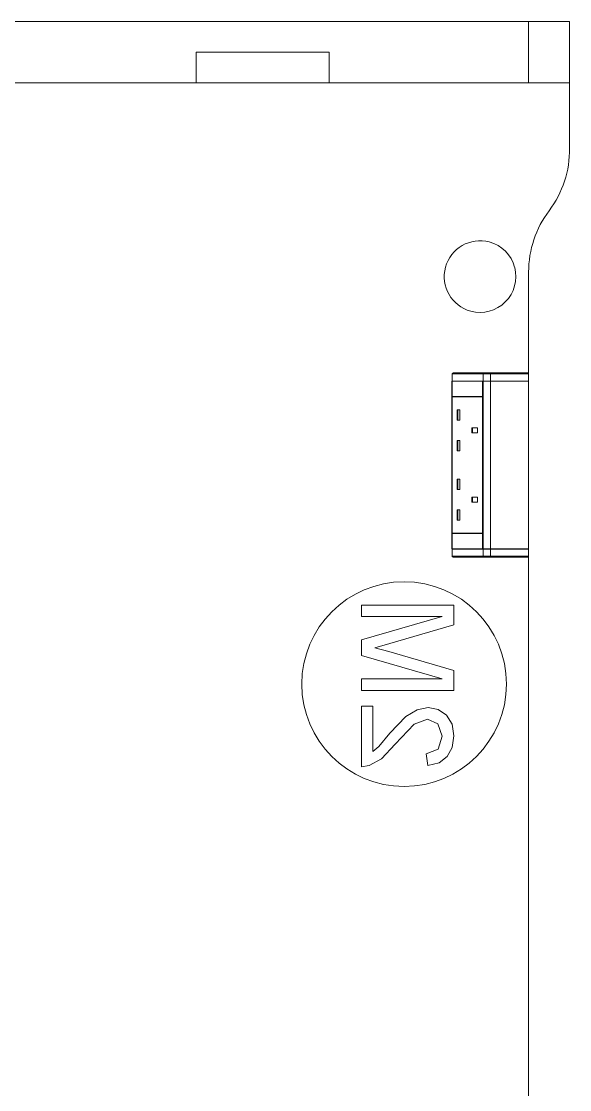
# Model space of a CAD drawing. Header units: millimetres. Extents: x 155927 to 317870, y -36033 to 97293.
# Drawn here: x 177703 to 178239, y 9941 to 10985 of the extents above; entities that cross this region are included whole.
import ezdxf

# ---------------------------------------------------------------- set-up
doc = ezdxf.new("R2010")
doc.units = ezdxf.units.MM
doc.header["$MEASUREMENT"] = 0
doc.layers.add('I-FURN', color=8, linetype='CONTINUOUS', lineweight=9)

msp = doc.modelspace()

# ---------------------------------------------------------------- linework, layer by layer
at = {"layer": 'I-FURN'}
for p, q in [((177438.8, 10984.7), (178238.8, 10984.7)), ((178238.8, 10984.7), (177438.8, 10984.7)), ((177438.8, 10984.7), (178238.8, 10984.7)), ((178198.8, 10984.7), (177478.8, 10984.7)), ((178238.8, 10984.7), (178198.8, 10984.7)), ((178198.8, 10984.7), (178198.8, 10924.7)), ((178198.8, 10984.7), (178198.8, 10924.7)), ((178238.8, 10984.7), (178238.8, 10924.7)), ((178238.8, 10984.7), (178238.8, 10924.7)), ((178238.8, 10860.8), (178238.8, 10984.7)), ((178238.8, 10984.7), (178238.8, 10860.8)), ((177873.8, 10954.7), (178003.8, 10954.7)), ((178003.8, 10954.7), (177873.8, 10954.7)), ((177873.8, 10954.7), (177873.8, 10924.7)), ((177873.8, 10924.7), (177873.8, 10954.7)), ((178003.8, 10954.7), (178003.8, 10924.7)), ((178003.8, 10954.7), (178003.8, 10924.7)), ((177873.8, 10924.7), (177438.8, 10924.7)), ((177478.8, 10924.7), (178198.8, 10924.7)), ((178003.8, 10924.7), (177873.8, 10924.7)), ((178238.8, 10924.7), (178003.8, 10924.7)), ((178198.8, 10924.7), (178238.8, 10924.7)), ((178198.8, 10640.1), (178198.8, 10739.7)), ((178198.8, 10739.7), (178198.8, 10640.1)), ((178124, 10640.1), (178124, 10633.1)), ((178124, 10640.1), (178124.2, 10640.1)), ((178124, 10640.1), (178124, 10633.1)), ((178124, 10633.1), (178124, 10640.1)), ((178124.2, 10640.1), (178154.5, 10640.1)), ((178124.2, 10640.1), (178124.2, 10633.1)), ((178124.3, 10640.9), (178124.4, 10640.9)), ((178155.3, 10641.1), (178125, 10641.1)), ((178155.3, 10641.1), (178125, 10641.1)), ((178154.5, 10640.1), (178161.4, 10640.1)), ((178154.5, 10640.1), (178154.5, 10633.1)), ((178155.3, 10641.1), (178193.8, 10641.1)), ((178160.8, 10641.1), (178155.3, 10641.1)), ((178197.8, 10641.1), (178160.8, 10641.1)), ((178161.4, 10640.1), (178198.8, 10640.1)), ((178161.4, 10640.1), (178161.4, 10633.1)), ((178193.8, 10641.1), (178193.8, 10640.1)), ((178193.8, 10641.1), (178197.8, 10641.1)), ((178198.8, 10633.1), (178198.8, 10640.1)), ((178198.8, 10640.1), (178198.8, 10633.1)), ((178123.8, 10618.1), (178123.8, 10633.1)), ((178123.8, 10633.1), (178153.6, 10633.1)), ((178124, 10633.1), (178124.2, 10633.1)), ((178124, 10633), (178124, 10469.1)), ((178124.2, 10633.1), (178154.5, 10633.1)), ((178153.6, 10633.1), (178153.6, 10618.1)), ((178153.8, 10618.1), (178153.8, 10633)), ((178153.8, 10633), (178154.5, 10633)), ((178154.5, 10633.1), (178161.4, 10633.1)), ((178161.4, 10633), (178154.5, 10633)), ((178154.5, 10633), (178154.5, 10469.1)), ((178161.4, 10633.1), (178198.8, 10633.1)), ((178198.8, 10633), (178161.4, 10633)), ((178161.4, 10633), (178161.4, 10469.1)), ((178198.8, 10469.1), (178198.8, 10633)), ((178198.8, 10633), (178198.8, 10469.1)), ((178153.6, 10618.1), (178123.8, 10618.1)), ((178124.2, 10617.6), (178124.2, 10618.1)), ((178123.8, 10617.6), (178153.6, 10617.6)), ((178123.8, 10484.6), (178123.8, 10617.6)), ((178153.6, 10617.6), (178153.6, 10484.6)), ((178153.8, 10484.6), (178153.8, 10617.6)), ((178128.8, 10605), (178128.8, 10595)), ((178128.8, 10605), (178131.7, 10605)), ((178129.6, 10605), (178129.6, 10595)), ((178131.7, 10605), (178131.7, 10595)), ((178128.8, 10595), (178131.7, 10595)), ((178143.2, 10587.5), (178143.2, 10582.5)), ((178148.9, 10587.5), (178143.2, 10587.5)), ((178143.9, 10587.5), (178143.9, 10582.5)), ((178148.9, 10582.5), (178148.9, 10587.5)), ((178143.2, 10582.5), (178148.9, 10582.5)), ((178128.8, 10575), (178128.8, 10565)), ((178128.8, 10575), (178131.7, 10575)), ((178129.6, 10575), (178129.6, 10565)), ((178131.7, 10575), (178131.7, 10565)), ((178128.8, 10565), (178131.7, 10565)), ((178128.8, 10537.2), (178128.8, 10527.2)), ((178128.8, 10537.2), (178131.7, 10537.2)), ((178129.6, 10537.2), (178129.6, 10527.2)), ((178131.7, 10537.2), (178131.7, 10527.2)), ((178128.8, 10527.2), (178131.7, 10527.2)), ((178143.2, 10519.7), (178143.2, 10514.7)), ((178143.2, 10519.7), (178148.9, 10519.7)), ((178143.2, 10514.7), (178148.9, 10514.7)), ((178143.9, 10519.7), (178143.9, 10514.7)), ((178148.9, 10519.7), (178148.9, 10514.7)), ((178128.8, 10507.2), (178128.8, 10497.2)), ((178128.8, 10507.2), (178131.7, 10507.2)), ((178129.6, 10507.2), (178129.6, 10497.2)), ((178131.7, 10507.2), (178131.7, 10497.2)), ((178128.8, 10497.2), (178131.7, 10497.2)), ((178123.8, 10484.6), (178153.6, 10484.6)), ((178123.8, 10484.1), (178153.6, 10484.1)), ((178123.8, 10469.1), (178123.8, 10484.1)), ((178124.2, 10484.1), (178124.2, 10484.6)), ((178153.6, 10484.1), (178153.6, 10469.1)), ((178153.8, 10469.1), (178153.8, 10484.1)), ((178153.6, 10469.1), (178123.8, 10469.1)), ((178124, 10469), (178124, 10462)), ((178124.2, 10469), (178124, 10469)), ((178124, 10469), (178124, 10462)), ((178124, 10469), (178124, 10462)), ((178124.2, 10462), (178124, 10462)), ((178124.2, 10462), (178124.2, 10469)), ((178154.5, 10469), (178124.2, 10469)), ((178154.5, 10462), (178124.2, 10462)), ((178124.4, 10461.2), (178124.3, 10461.3)), ((178153.6, 10469.1), (178156.1, 10469.1)), ((178154.5, 10469.1), (178153.8, 10469.1)), ((178154.5, 10469.1), (178161.4, 10469.1)), ((178154.5, 10462), (178154.5, 10469)), ((178161.4, 10469), (178154.5, 10469)), ((178161.4, 10462), (178154.5, 10462)), ((178161.4, 10469.1), (178198.8, 10469.1)), ((178161.4, 10462), (178161.4, 10469)), ((178198.8, 10469), (178161.4, 10469)), ((178198.8, 10462), (178161.4, 10462)), ((178193.8, 10462), (178193.8, 10461)), ((178198.8, 10462), (178198.8, 10469)), ((178198.8, 10462), (178198.8, 10469)), ((178198.8, 9629.7), (178198.8, 10462)), ((178198.8, 10462), (178198.8, 9629.7)), ((178125, 10461), (178155.3, 10461)), ((178125, 10461), (178155.3, 10461)), ((178193.8, 10461), (178155.3, 10461)), ((178155.3, 10461), (178160.8, 10461)), ((178160.8, 10461), (178197.8, 10461)), ((178197.8, 10461), (178193.8, 10461)), ((178197.8, 10461), (178197.8, 10461)), ((178125.7, 10414.3), (178035.3, 10414.3)), ((178035.3, 10414.3), (178035.3, 10403)), ((178125.7, 10394.8), (178125.7, 10414.3)), ((178035.3, 10403), (178114.4, 10403)), ((178114.4, 10403), (178035.3, 10380.3)), ((178063.1, 10376.6), (178125.7, 10394.8)), ((178035.3, 10380.3), (178035.3, 10364.9)), ((178048.6, 10372.6), (178063.1, 10376.6)), ((178062, 10368.9), (178048.6, 10372.6)), ((178125.7, 10350.4), (178062, 10368.9)), ((178035.3, 10364.9), (178114.4, 10342.2)), ((178125.7, 10330.9), (178125.7, 10350.4)), ((178114.4, 10342.2), (178035.3, 10342.2)), ((178035.3, 10342.2), (178035.3, 10330.9)), ((178035.3, 10330.9), (178125.7, 10330.9)), ((178046.6, 10315.4), (178035.3, 10315.4)), ((178035.3, 10315.4), (178035.3, 10256.1)), ((178046.6, 10271), (178046.6, 10315.4)), ((178078.7, 10305.3), (178063.2, 10289.1)), ((178089.8, 10312), (178078.7, 10305.3)), ((178100.5, 10314), (178089.8, 10312)), ((178110.3, 10312.1), (178100.5, 10314)), ((178118.4, 10306.5), (178110.3, 10312.1)), ((178123.9, 10297.7), (178118.4, 10306.5)), ((178068.2, 10278.3), (178087, 10297.8)), ((178087, 10297.8), (178099.8, 10302.7)), ((178099.8, 10302.7), (178110.2, 10298.1)), ((178110.2, 10298.1), (178114.4, 10286.1)), ((178125.7, 10286.3), (178123.9, 10297.7)), ((178063.2, 10289.1), (178052.3, 10276.1)), ((178114.4, 10286.1), (178110.3, 10273.5)), ((178124.1, 10274.9), (178125.7, 10286.3)), ((178052.3, 10276.1), (178046.6, 10271)), ((178055.1, 10264.1), (178068.2, 10278.3)), ((178110.3, 10273.5), (178098.8, 10268.8)), ((178119.2, 10266.1), (178124.1, 10274.9)), ((178043.1, 10257.3), (178055.1, 10264.1)), ((178098.8, 10268.8), (178100.3, 10257.5)), ((178111.2, 10260.2), (178119.2, 10266.1)), ((178035.3, 10256.1), (178043.1, 10257.3)), ((178100.3, 10257.5), (178111.2, 10260.2))]:
    msp.add_line(p, q, dxfattribs=at)
at = {"layer": 'I-FURN', "flags": 128}
for points in [[(178124, 10640.1), (178124, 10640.2), (178124, 10640.2), (178124, 10640.3), (178124, 10640.3), (178124, 10640.3), (178124, 10640.4), (178124, 10640.4), (178124, 10640.5), (178124.1, 10640.5), (178124.1, 10640.5), (178124.1, 10640.6), (178124.1, 10640.6), (178124.1, 10640.6)], [(178160.8, 10641.1), (178160.7, 10641.1), (178160.5, 10641.1), (178160.4, 10641.1), (178160.3, 10641.1), (178160.1, 10641.1), (178160, 10641.1), (178159.8, 10641.1), (178159.7, 10641.1), (178159.5, 10641.1), (178159.3, 10641.1), (178159.2, 10641.1), (178159, 10641.1), (178158.9, 10641.1), (178158.7, 10641.1), (178158.6, 10641.1), (178158.4, 10641.1), (178158.2, 10641.1), (178158.1, 10641.1), (178157.9, 10641.1), (178157.8, 10641.1), (178157.6, 10641.1), (178157.4, 10641.1), (178157.3, 10641.1), (178157.1, 10641.1), (178157, 10641.1), (178156.8, 10641.1), (178156.7, 10641.1), (178156.6, 10641.1), (178156.4, 10641.1), (178156.3, 10641.1), (178156.2, 10641.1), (178156, 10641.1), (178155.9, 10641.1), (178155.8, 10641.1), (178155.7, 10641.1), (178155.6, 10641.1), (178155.5, 10641.1), (178155.4, 10641.1), (178155.3, 10641.1)], [(178197.8, 10641.1), (178197.6, 10641.1), (178197.1, 10641.1), (178196.6, 10641.1), (178195.9, 10641.1), (178195.1, 10641.1), (178194.1, 10641.1), (178193.1, 10641.1), (178191.9, 10641.1), (178190.5, 10641.1), (178189.1, 10641.1), (178187.5, 10641.1), (178185.8, 10641.1), (178184, 10641.1), (178182, 10641.1), (178180, 10641.1), (178177.8, 10641.1), (178175.6, 10641.1), (178173.2, 10641.1), (178170.8, 10641.1), (178168.2, 10641.1), (178165.6, 10641.1), (178162.9, 10641.1), (178160.8, 10641.1)], [(178193.8, 10641.1), (178194, 10641.1), (178194.2, 10641.1), (178194.3, 10641.1), (178194.5, 10641.1), (178194.6, 10641.1), (178194.8, 10641.1), (178194.9, 10641.1), (178195.1, 10641.1), (178195.3, 10641.1), (178195.4, 10641.1), (178195.5, 10641.1), (178195.7, 10641.1), (178195.8, 10641.1), (178196, 10641.1), (178196.1, 10641.1), (178196.2, 10641.1), (178196.4, 10641.1), (178196.5, 10641.1), (178196.6, 10641.1), (178196.7, 10641.1), (178196.8, 10641.1), (178196.9, 10641.1), (178197, 10641.1), (178197.1, 10641.1), (178197.2, 10641.1), (178197.3, 10641.1), (178197.4, 10641.1), (178197.4, 10641.1), (178197.5, 10641.1), (178197.6, 10641.1), (178197.6, 10641.1), (178197.7, 10641.1), (178197.7, 10641.1), (178197.8, 10641.1), (178197.8, 10641.1), (178197.8, 10641.1), (178197.8, 10641.1), (178197.8, 10641.1), (178197.8, 10641.1)], [(178197.8, 10641.1), (178197.9, 10641.1), (178197.9, 10641.1), (178198, 10641.1), (178198, 10641.1), (178198, 10641.1), (178198.1, 10641.1), (178198.1, 10641.1), (178198.2, 10641.1), (178198.2, 10641.1), (178198.2, 10641.1), (178198.3, 10641), (178198.3, 10641), (178198.3, 10641), (178198.4, 10641), (178198.4, 10641), (178198.4, 10640.9), (178198.5, 10640.9), (178198.5, 10640.9), (178198.5, 10640.9), (178198.6, 10640.8), (178198.6, 10640.8), (178198.6, 10640.8), (178198.6, 10640.7), (178198.7, 10640.7), (178198.7, 10640.7), (178198.7, 10640.6), (178198.7, 10640.6), (178198.7, 10640.6), (178198.8, 10640.5), (178198.8, 10640.5), (178198.8, 10640.5), (178198.8, 10640.4), (178198.8, 10640.4), (178198.8, 10640.3), (178198.8, 10640.3), (178198.8, 10640.3), (178198.8, 10640.2), (178198.8, 10640.2), (178198.8, 10640.1), (178198.8, 10640.1)], [(178197.8, 10641.1), (178197.8, 10641.1), (178197.8, 10641.1)], [(178124.1, 10461.5), (178124.1, 10461.5), (178124.1, 10461.6), (178124.1, 10461.6), (178124.1, 10461.7), (178124, 10461.7), (178124, 10461.7), (178124, 10461.8), (178124, 10461.8), (178124, 10461.8), (178124, 10461.9), (178124, 10461.9), (178124, 10462), (178124, 10462), (178124, 10462)], [(178198.8, 10462), (178198.8, 10462), (178198.8, 10461.9), (178198.8, 10461.9), (178198.8, 10461.9), (178198.8, 10461.8), (178198.8, 10461.8), (178198.8, 10461.7), (178198.8, 10461.7), (178198.8, 10461.7), (178198.8, 10461.6), (178198.7, 10461.6), (178198.7, 10461.6), (178198.7, 10461.5), (178198.7, 10461.5), (178198.7, 10461.5), (178198.6, 10461.4), (178198.6, 10461.4), (178198.6, 10461.4), (178198.6, 10461.3), (178198.5, 10461.3), (178198.5, 10461.3), (178198.5, 10461.2), (178198.4, 10461.2), (178198.4, 10461.2), (178198.4, 10461.2), (178198.3, 10461.2), (178198.3, 10461.1), (178198.3, 10461.1), (178198.2, 10461.1), (178198.2, 10461.1), (178198.2, 10461.1), (178198.1, 10461.1), (178198.1, 10461), (178198.1, 10461), (178198, 10461), (178198, 10461), (178197.9, 10461), (178197.9, 10461), (178197.9, 10461), (178197.8, 10461)], [(178155.3, 10461), (178155.4, 10461), (178155.5, 10461), (178155.6, 10461), (178155.7, 10461), (178155.8, 10461), (178155.9, 10461), (178156, 10461), (178156.2, 10461), (178156.3, 10461), (178156.4, 10461), (178156.6, 10461), (178156.7, 10461), (178156.8, 10461), (178157, 10461), (178157.1, 10461), (178157.3, 10461), (178157.4, 10461), (178157.6, 10461), (178157.8, 10461), (178157.9, 10461), (178158.1, 10461), (178158.2, 10461), (178158.4, 10461), (178158.6, 10461), (178158.7, 10461), (178158.9, 10461), (178159, 10461), (178159.2, 10461), (178159.3, 10461), (178159.5, 10461), (178159.7, 10461), (178159.8, 10461), (178160, 10461), (178160.1, 10461), (178160.3, 10461), (178160.4, 10461), (178160.5, 10461), (178160.7, 10461), (178160.8, 10461)], [(178160.8, 10461), (178163.6, 10461), (178166.3, 10461), (178168.9, 10461), (178171.4, 10461), (178173.9, 10461), (178176.2, 10461), (178178.4, 10461), (178180.5, 10461), (178182.6, 10461), (178184.5, 10461), (178186.2, 10461), (178187.9, 10461), (178189.5, 10461), (178190.9, 10461), (178192.2, 10461), (178193.4, 10461), (178194.4, 10461), (178195.3, 10461), (178196.1, 10461), (178196.8, 10461), (178197.3, 10461), (178197.6, 10461), (178197.8, 10461)], [(178197.8, 10461), (178197.8, 10461), (178197.8, 10461), (178197.8, 10461), (178197.8, 10461), (178197.8, 10461), (178197.7, 10461), (178197.7, 10461), (178197.6, 10461), (178197.6, 10461), (178197.5, 10461), (178197.5, 10461), (178197.4, 10461), (178197.3, 10461), (178197.2, 10461), (178197.1, 10461), (178197, 10461), (178197, 10461), (178196.8, 10461), (178196.7, 10461), (178196.6, 10461), (178196.5, 10461), (178196.4, 10461), (178196.3, 10461), (178196.1, 10461), (178196, 10461), (178195.9, 10461), (178195.7, 10461), (178195.6, 10461), (178195.4, 10461), (178195.3, 10461), (178195.1, 10461), (178195, 10461), (178194.8, 10461), (178194.7, 10461), (178194.5, 10461), (178194.4, 10461), (178194.2, 10461), (178194, 10461), (178193.9, 10461), (178193.8, 10461)]]:
    msp.add_lwpolyline(points, dxfattribs=at)
at = {"layer": 'I-FURN'}
for centre, radius, start, end in [((178138.8, 10859.7), 100, 323.1301, 0.6256), ((178138.8, 10859.7), 100, 323.1301, 0.6256), ((178298.8, 10739.7), 100, 143.1301, 180), ((178298.8, 10739.7), 100, 143.1301, 180), ((178151.3, 10735.3), 35, 75, 255), ((178151.3, 10735.3), 35, 15, 75), ((178151.3, 10735.3), 35, 255, 14.7004), ((178077.1, 10337), 100, 90, 270), ((178077.1, 10337), 100, 270, 90)]:
    msp.add_arc(centre, radius, start, end, dxfattribs=at)
for centre, major_axis, ratio, start_param, end_param in [((178125, 10640.1), (0, 1), 0.819152, 0, 1.570796), ((178155.3, 10640.1), (0, -1), 0.819152, 3.141593, 4.712389), ((178160.8, 10640.1), (0, -1), 0.56467, 1.570796, 3.141593), ((178197.8, 10640.1), (0, -1), 0.998113, 1.570796, 3.141593), ((178125, 10462), (0, -1), 0.819152, 4.712389, 6.283185), ((178155.3, 10462), (0, -1), 0.819152, 4.712389, 6.283185), ((178160.8, 10462), (0, -1), 0.56467, 0, 1.570796), ((178197.8, 10462), (0, -1), 0.998113, 0, 1.570796)]:
    msp.add_ellipse(centre, major_axis=major_axis, ratio=ratio, start_param=start_param, end_param=end_param, dxfattribs=at)

doc.saveas('drawing.dxf')
